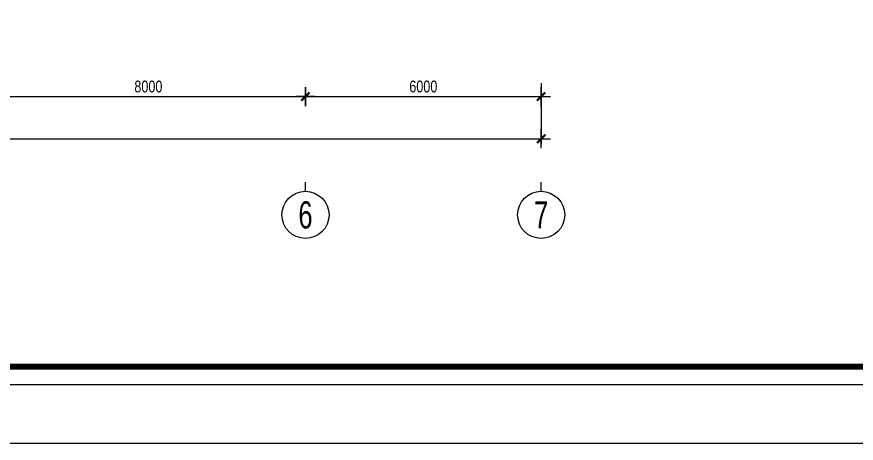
# Model space of a CAD drawing. Header units: metres. Extents: x 352651 to 1421851, y -87441 to -24441.
# Drawn here: x 1204382 to 1225753, y -87441 to -76575 of the extents above; entities that cross this region are included whole.
import ezdxf
from ezdxf.enums import TextEntityAlignment as Align

# ---------------------------------------------------------------- set-up
doc = ezdxf.new("R2010")
doc.units = ezdxf.units.M
doc.header["$LTSCALE"] = 300
doc.header["$MEASUREMENT"] = 0
doc.header["$PDMODE"] = 2
doc.linetypes.add('DASHED2', pattern=[0.375, 0.25, -0.125])
doc.layers.get('0').update_dxf_attribs({"linetype": 'CONTINUOUS'})
doc.layers.get('Defpoints').update_dxf_attribs({"linetype": 'CONTINUOUS'})
for name, color, linetype in [('0-TEXT', 7, 'CONTINUOUS'), ('0-THAY', 7, 'CONTINUOUS'), ('DIM', 1, 'CONTINUOUS'), ('HATCH', 145, 'CONTINUOUS'), ('TEXT', 4, 'CONTINUOUS'), ('THAY', 9, 'CONTINUOUS'), ('TUONG', 7, 'CONTINUOUS')]:
    doc.layers.add(name, color=color, linetype=linetype)
doc.styles.add('CHUKICHTHUOC', font='vnshx.shx', dxfattribs={"width": 0.8, "height": 300, "bigfont": '@extfont2.shx'})
doc.styles.add('CHUTENTRUC', font='VnAvantH.TTF', dxfattribs={"width": 0.8})
doc.dimstyles.new('150', dxfattribs={"dimscale": 150, "dimtxt": 2, "dimasz": 0.1, "dimexe": 1, "dimexo": 0, "dimgap": 0.7, "dimtad": 1, "dimdec": 0, "dimzin": 0, "dimdsep": 46, "dimtxsty": 'CHUKICHTHUOC', "dimblk": 'ARR', "dimcen": 0, "dimdle": 1, "dimclrd": 3, "dimclre": 3, "dimclrt": 3, "dimadec": 0, "dimazin": 0, "dimtfac": 1, "dimtdec": 0, "dimtix": 1, "dimtmove": 2, "dimatfit": 3, "dimldrblk": 'ARR', "dimfxl": 1, "dimtolj": 1, "dimtzin": 0, "dimarcsym": 0})

# ---------------------------------------------------------------- blocks, each defined once
blk = doc.blocks.new('ARR')
at = {"color": 1}
for p, q in [((0, -16), (0, 16)), ((-16, 0), (16, 0))]:
    blk.add_line(p, q, dxfattribs=at)
at = {"color": 3, "const_width": 3.6}
blk.add_lwpolyline([(-7.1, -7.1), (7.1, 7.1)], dxfattribs=at)
blk = doc.blocks.new('*D125')
at = {"layer": 'Defpoints', "color": 0, "transparency": 16777216}
for p in [(1211732, -78609), (1203732, -78749), (1211732, -78749)]:
    blk.add_point(p, dxfattribs=at)
at = {"layer": 'DIM', "color": 3, "lineweight": -2, "transparency": 16777216}
for p, q in [((1203732, -78749), (1203732, -78459)), ((1203747, -78609), (1211717, -78609)), ((1211732, -78749), (1211732, -78459))]:
    blk.add_line(p, q, dxfattribs=at)
at = {"layer": 'DIM', "color": 3, "lineweight": -2, "transparency": 16777216, "xscale": 15, "yscale": 15, "zscale": 15, "rotation": 180}
blk.add_blockref('ARR', (1203732, -78609), dxfattribs=at)
at = {"layer": 'DIM', "color": 3, "lineweight": -2, "transparency": 16777216, "xscale": 15, "yscale": 15, "zscale": 15}
blk.add_blockref('ARR', (1211732, -78609), dxfattribs=at)
at = {"layer": 'DIM', "color": 3, "transparency": 16777216, "insert": (1207732, -78354), "char_height": 300, "attachment_point": 5, "style": 'CHUKICHTHUOC'}
blk.add_mtext('\\A1;8000', dxfattribs=at)
blk = doc.blocks.new('*D126')
at = {"layer": 'Defpoints', "color": 0, "transparency": 16777216}
for p in [(1217732, -78609), (1211732, -78749), (1217732, -78749)]:
    blk.add_point(p, dxfattribs=at)
at = {"layer": 'DIM', "color": 3, "lineweight": -2, "transparency": 16777216}
for p, q in [((1211732, -78749), (1211732, -78459)), ((1211747, -78609), (1217717, -78609)), ((1217732, -78749), (1217732, -78459))]:
    blk.add_line(p, q, dxfattribs=at)
at = {"layer": 'DIM', "color": 3, "lineweight": -2, "transparency": 16777216, "xscale": 15, "yscale": 15, "zscale": 15, "rotation": 180}
blk.add_blockref('ARR', (1211732, -78609), dxfattribs=at)
at = {"layer": 'DIM', "color": 3, "lineweight": -2, "transparency": 16777216, "xscale": 15, "yscale": 15, "zscale": 15}
blk.add_blockref('ARR', (1217732, -78609), dxfattribs=at)
at = {"layer": 'DIM', "color": 3, "transparency": 16777216, "insert": (1214732, -78354), "char_height": 300, "attachment_point": 5, "style": 'CHUKICHTHUOC'}
blk.add_mtext('\\A1;6000', dxfattribs=at)
blk = doc.blocks.new('*D127')
at = {"layer": 'Defpoints', "color": 0, "transparency": 16777216}
for p in [(1173732, -78265), (1217732, -78265), (1217732, -79683)]:
    blk.add_point(p, dxfattribs=at)
at = {"layer": 'DIM', "color": 3, "lineweight": -2, "transparency": 16777216}
for p, q in [((1173732, -78265), (1173732, -79833)), ((1217732, -78265), (1217732, -79833)), ((1173747, -79683), (1217717, -79683))]:
    blk.add_line(p, q, dxfattribs=at)
at = {"layer": 'DIM', "color": 3, "lineweight": -2, "transparency": 16777216, "xscale": 15, "yscale": 15, "zscale": 15, "rotation": 180}
blk.add_blockref('ARR', (1173732, -79683), dxfattribs=at)
at = {"layer": 'DIM', "color": 3, "lineweight": -2, "transparency": 16777216, "xscale": 15, "yscale": 15, "zscale": 15}
blk.add_blockref('ARR', (1217732, -79683), dxfattribs=at)
at = {"layer": 'DIM', "color": 3, "transparency": 16777216, "insert": (1195732, -79428), "char_height": 300, "attachment_point": 5, "style": 'CHUKICHTHUOC'}
blk.add_mtext('\\A1;44000', dxfattribs=at)
blk = doc.blocks.new('TENTRUC')
at = {"layer": '0-THAY'}
blk.add_line((0, -1.4), (0, -0.4), dxfattribs=at)
blk.add_circle((0, -4), 2.6, dxfattribs=at)
at = {"layer": '0-TEXT', "style": 'CHUTENTRUC', "width": 0.7}
blk.add_attdef('E5', text='', height=3, dxfattribs=at).set_placement((0, -4), align=Align.MIDDLE_CENTER)

msp = doc.modelspace()

# ---------------------------------------------------------------- linework, layer by layer
for const_width in [150, 51.9]:
    msp.add_lwpolyline([(1159500.9, -85490.5), (1241700.9, -85490.5), (1241700.9, -26390.5), (1159500.9, -26390.5)], close=True, dxfattribs=dict(const_width=const_width))
at = {"layer": 'Defpoints', "linetype": 'DASHED2'}
msp.add_lwpolyline([(1154550.9, -87440.5), (1243650.9, -87440.5), (1243650.9, -24440.5), (1154550.9, -24440.5)], close=True, dxfattribs=at)
msp.add_lwpolyline([(1154550.9, -87440.5), (1243650.9, -87440.5), (1243650.9, -24440.5), (1154550.9, -24440.5)], close=True, dxfattribs=at)
at = {"layer": 'HATCH', "linetype": 'ByBlock'}
msp.add_lwpolyline([(1159050.9, -85940.5), (1242150.9, -85940.5), (1242150.9, -25940.5), (1159050.9, -25940.5)], close=True, dxfattribs=at)
at = {"layer": 'THAY', "linetype": 'ByBlock'}
msp.add_lwpolyline([(1159050.9, -85940.5), (1242150.9, -85940.5), (1242150.9, -25940.5), (1159050.9, -25940.5)], close=True, dxfattribs=at)
at = {"layer": 'TUONG'}
msp.add_lwpolyline([(1154550.9, -87440.5), (1243650.9, -87440.5), (1243650.9, -24440.5), (1154550.9, -24440.5)], close=True, dxfattribs=at)

# ---------------------------------------------------------------- block references
at = {"layer": 'TEXT', "xscale": 230.7692307693651, "yscale": 230.7692307692487, "zscale": 230.7692307692666}
for p, values in [((1211732.1, -80699.4), {'E5': '6'}), ((1217732.1, -80699.4), {'E5': '7'})]:
    msp.add_blockref('TENTRUC', p, dxfattribs=at).add_auto_attribs(values)

# ---------------------------------------------------------------- dimensions: what is measured, and where the dimension line sits
at = {"layer": 'DIM'}
for base, p1, p2, picture, middle in [((1211732.1, -78609.2), (1203732.1, -78748.6), (1211732.1, -78748.6), '*D125', (1207732.1, -78354.2)), ((1217732.1, -78609.2), (1211732.1, -78748.6), (1217732.1, -78748.6), '*D126', (1214732.1, -78354.2)), ((1217732.1, -79682.9), (1173732.1, -78264.9), (1217732.1, -78264.9), '*D127', (1195732.1, -79427.9))]:
    dim = msp.add_linear_dim(base=base, p1=p1, p2=p2, dimstyle='150', dxfattribs=at)
    dim.commit()
    dim.dimension.update_dxf_attribs({"geometry": picture, "text_midpoint": middle})

doc.saveas('drawing.dxf')
